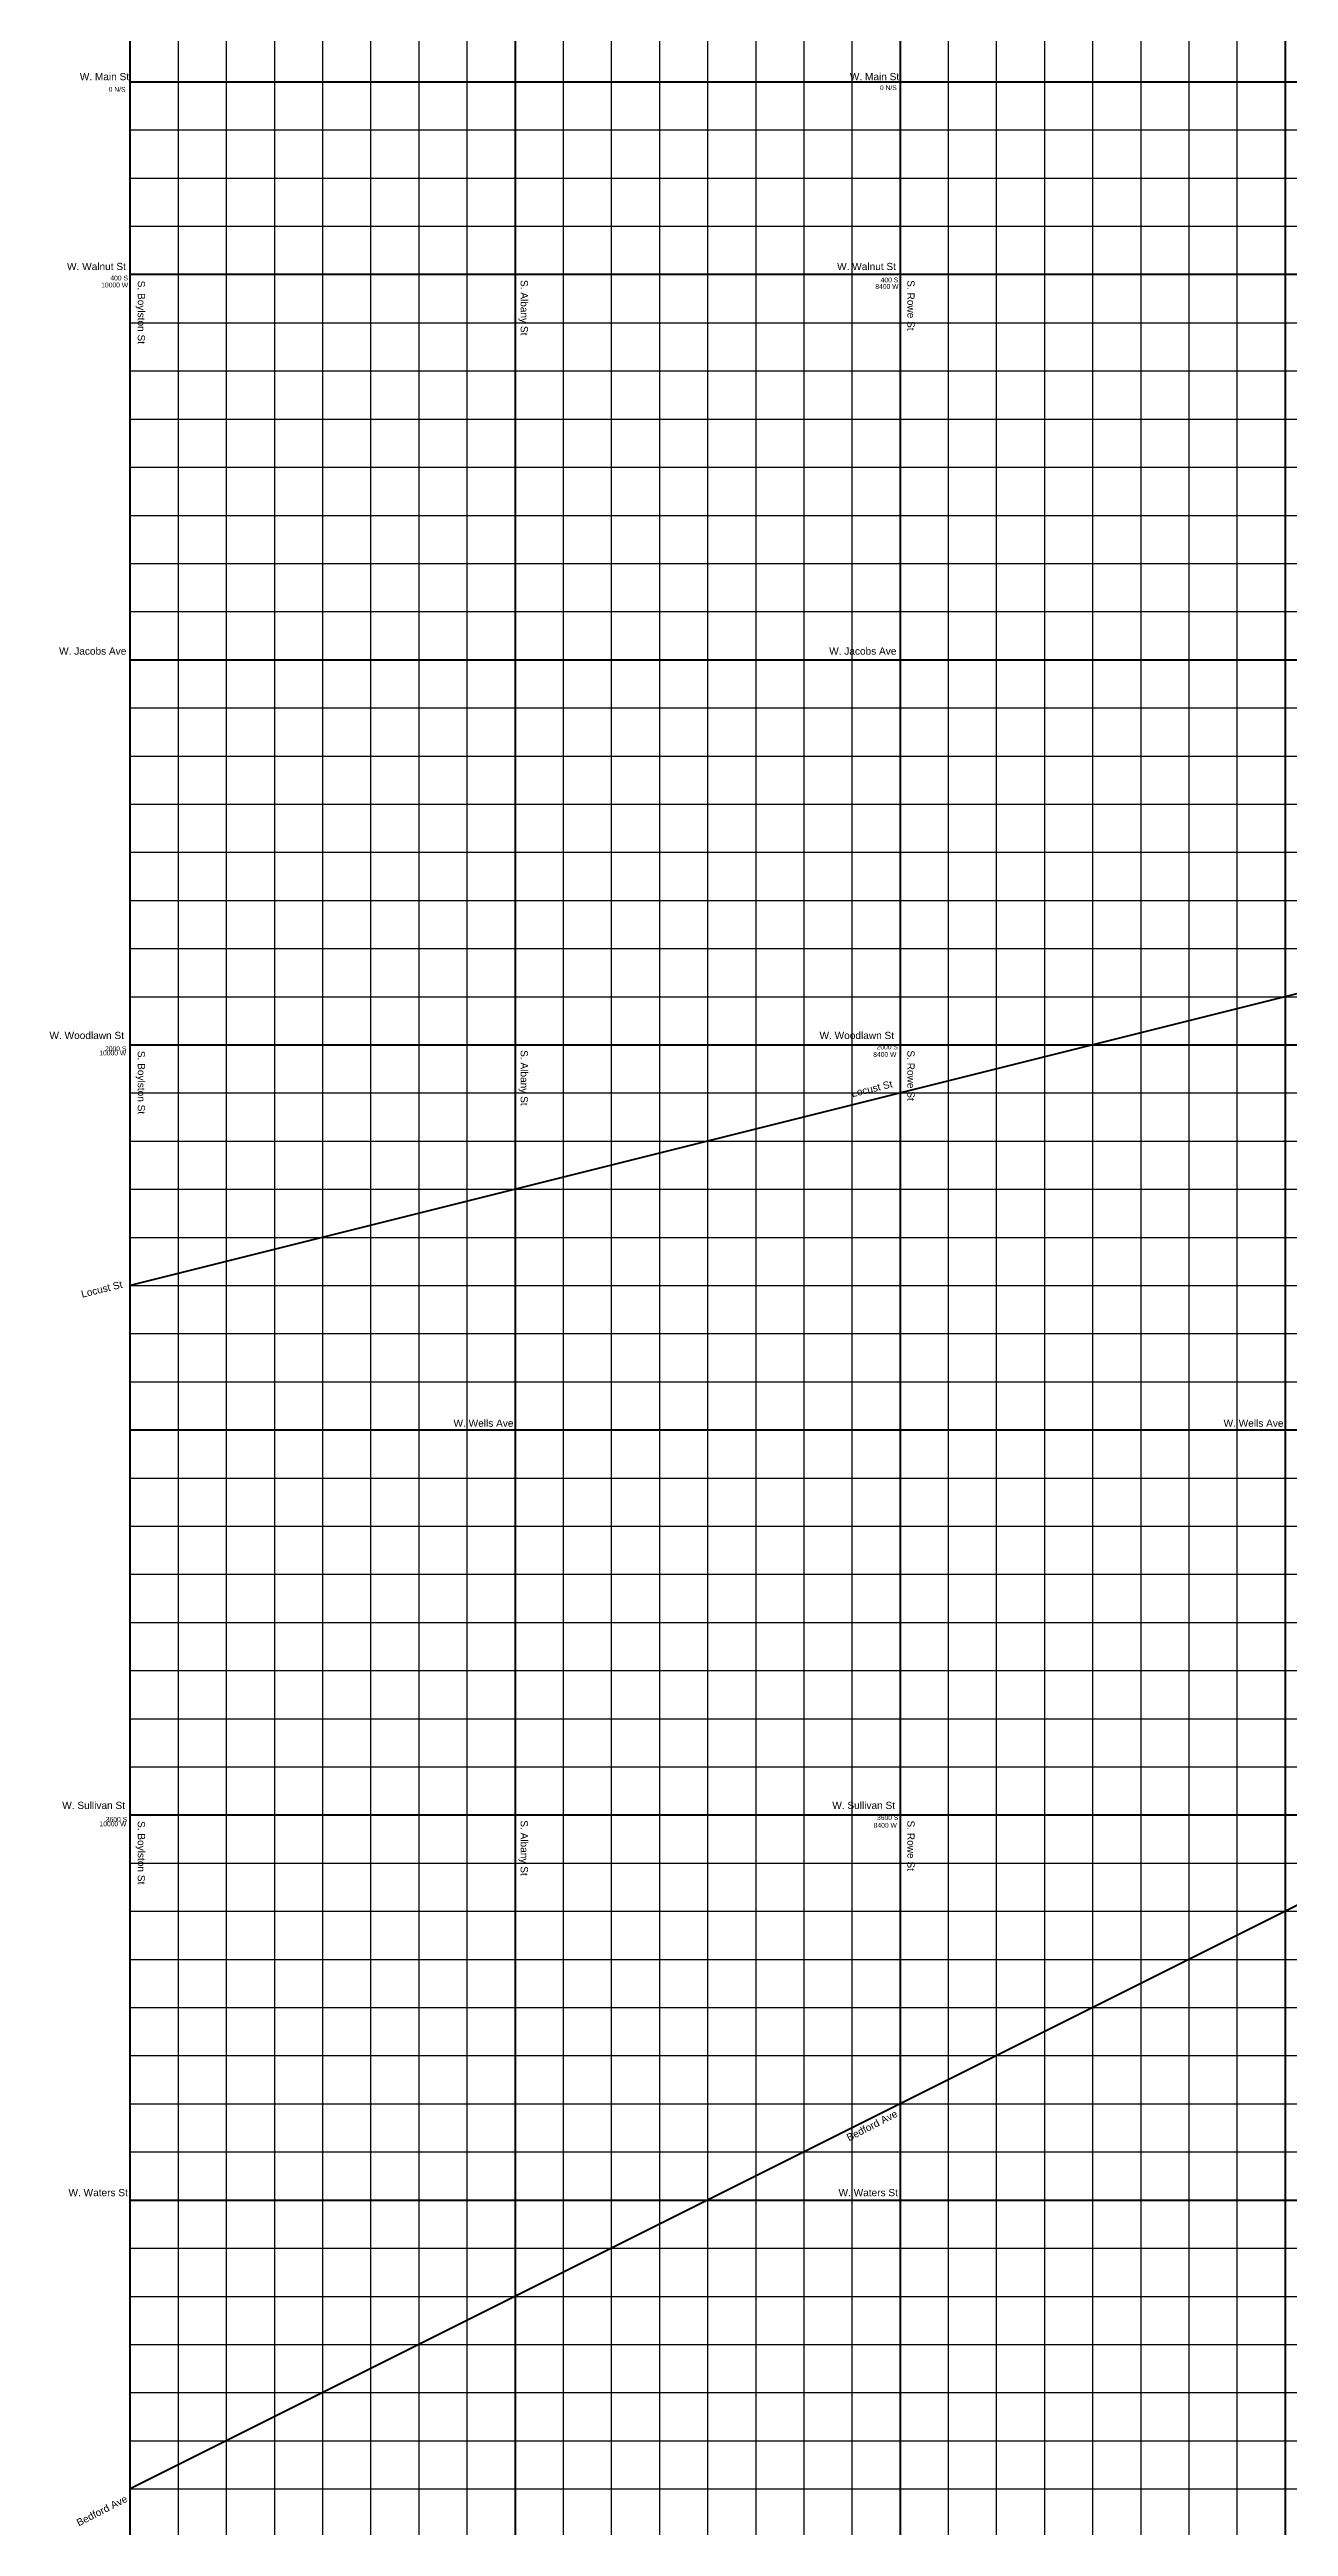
# Model space of a CAD drawing. Header units: inches. Extents: x -196 to 213, y -195 to 213.
# Drawn here: x -195.4 to -143.9, y -93.6 to 9.4 of the extents above; entities that cross this region are included whole.
import ezdxf

# ---------------------------------------------------------------- set-up
doc = ezdxf.new("R2010")
doc.units = ezdxf.units.IN
doc.header["$MEASUREMENT"] = 0
for name, color, linetype, lineweight in [('dia-major-st', 7, 'Continuous', 80), ('streets-major', 7, 'Continuous', 80), ('streets-minor', 7, 'Continuous', 30), ('text', 7, 'Continuous', 30)]:
    doc.layers.add(name, color=color, linetype=linetype, lineweight=lineweight)
doc.styles.get("Standard").update_dxf_attribs({"font": 'arial.ttf'})

msp = doc.modelspace()

# ---------------------------------------------------------------- linework, layer by layer
at = {"layer": 'dia-major-st'}
for p, q in [((0, 4), (-192, -92)), ((-96, -18), (-192, -42))]:
    msp.add_line(p, q, dxfattribs=at)
at = {"layer": 'streets-major'}
for p, q in [((-176, -192), (-176, 208)), ((-160, -192), (-160, 208)), ((-144, -192), (-144, 208)), ((-192, 8), (-192, 108)), ((0, 8), (-192, 8)), ((-192, -92), (-192, 8)), ((0, 0), (-192, 0)), ((-192, -16), (208, -16)), ((-192, -32), (208, -32)), ((-192, -48), (208, -48)), ((-192, -64), (208, -64)), ((-192, -80), (208, -80)), ((-192, -192), (-192, -92))]:
    msp.add_line(p, q, dxfattribs=at)
at = {"layer": 'streets-minor'}
for p, q in [((-190, -192), (-190, 208)), ((-188, -192), (-188, 208)), ((-186, -192), (-186, 208)), ((-184, -192), (-184, 208)), ((-182, -192), (-182, 208)), ((-180, -192), (-180, 208)), ((-178, -192), (-178, 208)), ((-174, -192), (-174, 208)), ((-172, -192), (-172, 208)), ((-170, -192), (-170, 208)), ((-168, -192), (-168, 208)), ((-166, -192), (-166, 208)), ((-164, -192), (-164, 208)), ((-162, -192), (-162, 208)), ((-158, -192), (-158, 208)), ((-156, -192), (-156, 208)), ((-154, -192), (-154, 208)), ((-152, -192), (-152, 208)), ((-150, -192), (-150, 208)), ((-148, -192), (-148, 208)), ((-146, -192), (-146, 208)), ((0, 6), (-192, 6)), ((0, 4), (-192, 4)), ((0, 2), (-192, 2)), ((-192, -2), (208, -2)), ((-192, -4), (208, -4)), ((-192, -6), (208, -6)), ((-192, -8), (208, -8)), ((-192, -10), (208, -10)), ((-192, -12), (208, -12)), ((-192, -14), (208, -14)), ((-192, -18), (208, -18)), ((-192, -20), (208, -20)), ((-192, -22), (208, -22)), ((-192, -24), (208, -24)), ((-192, -26), (208, -26)), ((-192, -28), (208, -28)), ((-192, -30), (208, -30)), ((-192, -34), (208, -34)), ((-192, -36), (208, -36)), ((-192, -38), (208, -38)), ((-192, -40), (208, -40)), ((-192, -42), (208, -42)), ((-192, -44), (208, -44)), ((-192, -46), (208, -46)), ((-192, -50), (208, -50)), ((-192, -52), (208, -52)), ((-192, -54), (208, -54)), ((-192, -56), (208, -56)), ((-192, -58), (208, -58)), ((-192, -60), (208, -60)), ((-192, -62), (208, -62)), ((-192, -66), (208, -66)), ((-192, -68), (208, -68)), ((-192, -70), (208, -70)), ((-192, -72), (208, -72)), ((-192, -74), (208, -74)), ((-192, -76), (208, -76)), ((-192, -78), (208, -78)), ((-192, -82), (208, -82)), ((-192, -84), (208, -84)), ((-192, -86), (208, -86)), ((-192, -88), (208, -88)), ((-192, -90), (208, -90)), ((-192, -92), (208, -92))]:
    msp.add_line(p, q, dxfattribs=at)

# ---------------------------------------------------------------- texts
at = {"layer": 'text'}
for s, height, p in [('W. Main St', 0.3, (-194.1, 8.08)), ('W. Main St', 0.3, (-162.1, 8.08)), ('0 N/S', 0.2, (-192.9, 7.6)), ('0 N/S', 0.2, (-160.85, 7.67)), ('W. Walnut St', 0.3, (-194.63, 0.19)), ('W. Walnut St', 0.3, (-162.63, 0.19)), ('10000 W', 0.2, (-193.21, -0.53)), ('400 S', 0.2, (-192.83, -0.24)), ('8400 W', 0.2, (-161.04, -0.59)), ('400 S', 0.2, (-160.82, -0.32)), ('W. Jacobs Ave', 0.3, (-194.96, -15.79)), ('W. Jacobs Ave', 0.3, (-162.96, -15.79)), ('W. Woodlawn St', 0.3, (-195.36, -31.76)), ('W. Woodlawn St', 0.3, (-163.36, -31.76)), ('10000 W', 0.2, (-193.29, -32.44)), ('2000 S', 0.2, (-193.05, -32.26)), ('8400 W', 0.2, (-161.13, -32.5)), ('2000 S', 0.2, (-160.99, -32.19)), ('W. Wells Ave', 0.3, (-178.57, -47.87)), ('W. Wells Ave', 0.3, (-146.57, -47.87)), ('W. Sullivan St', 0.3, (-194.83, -63.75)), ('W. Sullivan St', 0.3, (-162.83, -63.75)), ('10000 W', 0.2, (-193.28, -64.47)), ('3600 S', 0.2, (-193.02, -64.28)), ('8400 W', 0.2, (-161.11, -64.53)), ('3600 S', 0.2, (-160.97, -64.21)), ('W. Waters St', 0.3, (-194.57, -79.84)), ('W. Waters St', 0.3, (-162.57, -79.84))]:
    msp.add_text(s, height=height, dxfattribs=at).set_placement(p)
for s, rotation, p in [('S. Boylston St', 270, (-191.69, -0.25)), ('S. Albany St', 270, (-175.78, -0.22)), ('S. Rowe St', 270, (-159.71, -0.23)), ('S. Boylston St', 270, (-191.69, -32.25)), ('S. Albany St', 270, (-175.78, -32.22)), ('S. Rowe St', 270, (-159.71, -32.23)), ('Locust St', 14, (-162, -34.18)), ('Locust St', 14, (-194, -42.51)), ('S. Boylston St', 270, (-191.69, -64.25)), ('S. Albany St', 270, (-175.78, -64.22)), ('S. Rowe St', 270, (-159.71, -64.23)), ('Bedford Ave', 27, (-162.14, -77.56)), ('Bedford Ave', 27, (-194.14, -93.56))]:
    msp.add_text(s, height=0.3, rotation=rotation, dxfattribs=at).set_placement(p)

doc.saveas('drawing.dxf')
